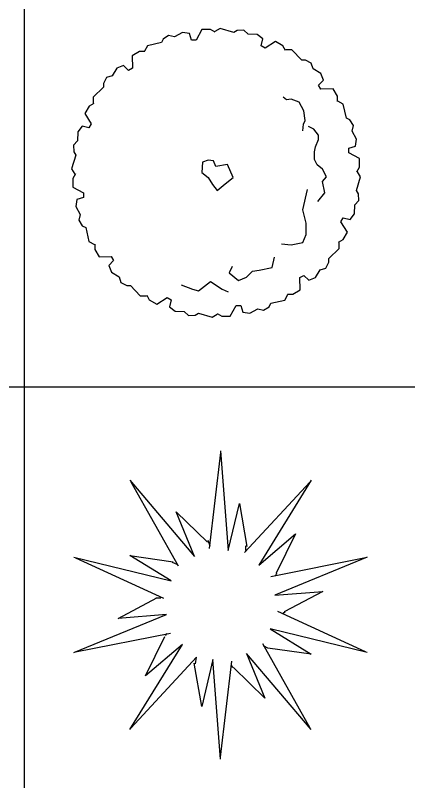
# Model space of a CAD drawing. Header units: inches. Extents: x 7658 to 73799, y 48 to 40262.
# Drawn here: x 32246 to 34313, y 12526 to 16554 of the extents above; entities that cross this region are included whole.
import ezdxf

# ---------------------------------------------------------------- set-up
doc = ezdxf.new("R2010")
doc.units = ezdxf.units.IN
doc.layers.add('www.cad-blocks.net', color=7, linetype='Continuous')

# ---------------------------------------------------------------- blocks, each defined once
blk = doc.blocks.new('A$C516926BB')
for p, q in [((20.9051, 38.5194), (20.9051, 0)), ((0, 13.9072), (62.4121, 13.9072))]:
    blk.add_line(p, q)
blk = doc.blocks.new('A$C10565471')
for p, q in [((0.5818, 1.497), (0.5408, 1.4744)), ((0.6198, 1.4916), (0.5818, 1.497)), ((0.6298, 1.4561), (0.6198, 1.4916)), ((0.6847, 1.5129), (0.6542, 1.4561)), ((0.7296, 1.5131), (0.6847, 1.5129)), ((0.7535, 1.4987), (0.7296, 1.5131)), ((0.7809, 1.5186), (0.7532, 1.5019)), ((0.8528, 1.4968), (0.7809, 1.5186)), ((0.8701, 1.5076), (0.8528, 1.4968)), ((0.9041, 1.5091), (0.8701, 1.5076)), ((0.9276, 1.4879), (0.9041, 1.5091)), ((0.4811, 1.4628), (0.4715, 1.4447)), ((0.5098, 1.481), (0.4811, 1.4628)), ((0.5408, 1.4744), (0.5098, 1.481)), ((0.6542, 1.4561), (0.6298, 1.4561)), ((0.9744, 1.4869), (0.9276, 1.4879)), ((1.0046, 1.4632), (0.9744, 1.4869)), ((0.9956, 1.4275), (1.0046, 1.4632)), ((0.3984, 1.4277), (0.3827, 1.3993)), ((0.4715, 1.4447), (0.3984, 1.4277)), ((1.0167, 1.4153), (0.9956, 1.4275)), ((1.0715, 1.4493), (1.0167, 1.4153)), ((1.1104, 1.427), (1.0715, 1.4493)), ((1.124, 1.4025), (1.1104, 1.427)), ((0.3566, 1.3972), (0.3179, 1.3747)), ((0.3179, 1.3747), (0.3199, 1.3102)), ((0.3846, 1.3968), (0.3566, 1.3972)), ((1.1577, 1.406), (1.1253, 1.4055)), ((1.209, 1.3512), (1.1577, 1.406)), ((1.2294, 1.3519), (1.209, 1.3512)), ((1.2596, 1.3362), (1.2294, 1.3519)), ((1.2693, 1.3061), (1.2596, 1.3362)), ((0.2368, 1.3094), (0.2125, 1.2693)), ((0.2724, 1.3237), (0.2368, 1.3094)), ((0.2988, 1.298), (0.2724, 1.3237)), ((0.3199, 1.3102), (0.2988, 1.298)), ((1.3094, 1.2818), (1.2693, 1.3061)), ((0.1823, 1.2596), (0.1667, 1.2294)), ((0.2125, 1.2693), (0.1823, 1.2596)), ((1.3237, 1.2462), (1.3094, 1.2818)), ((0.1674, 1.209), (0.1125, 1.1577)), ((0.1667, 1.2294), (0.1674, 1.209)), ((1.298, 1.2198), (1.3237, 1.2462)), ((1.3102, 1.1987), (1.298, 1.2198)), ((1.3747, 1.2007), (1.3102, 1.1987)), ((1.3972, 1.1619), (1.3747, 1.2007)), ((0.1125, 1.1577), (0.1131, 1.1253)), ((1.1294, 1.1428), (1.111, 1.157)), ((1.1537, 1.1457), (1.1294, 1.1428)), ((1.1963, 1.1314), (1.1537, 1.1457)), ((1.2207, 1.086), (1.1963, 1.1314)), ((1.3968, 1.134), (1.3972, 1.1619)), ((1.4277, 1.1202), (1.3993, 1.1359)), ((0.0916, 1.1104), (0.0693, 1.0715)), ((0.1161, 1.124), (0.0916, 1.1104)), ((1.4447, 1.0471), (1.4277, 1.1202)), ((0.0693, 1.0715), (0.1033, 1.0167)), ((1.2268, 1.0348), (1.2207, 1.086)), ((0.1033, 1.0167), (0.0911, 0.9956)), ((1.2147, 0.9808), (1.2177, 1.0149)), ((1.2177, 1.0149), (1.2268, 1.0348)), ((1.4628, 1.0374), (1.4447, 1.0471)), ((1.481, 1.0088), (1.4628, 1.0374)), ((1.4744, 0.9778), (1.481, 1.0088)), ((0.0317, 0.9744), (0.0307, 0.9276)), ((0.0554, 1.0046), (0.0317, 0.9744)), ((0.0911, 0.9956), (0.0554, 1.0046)), ((1.2725, 0.9893), (1.2451, 1.0035)), ((1.2969, 0.958), (1.2725, 0.9893)), ((1.497, 0.9367), (1.4744, 0.9778)), ((0.0307, 0.9276), (0.0095, 0.9041)), ((1.2816, 0.8955), (1.2969, 0.9353)), ((1.2969, 0.9353), (1.2969, 0.958)), ((1.4916, 0.8988), (1.497, 0.9367)), ((0.0095, 0.9041), (0.011, 0.8701)), ((1.2755, 0.8699), (1.2816, 0.8955)), ((1.4561, 0.8887), (1.4916, 0.8988)), ((1.4561, 0.8643), (1.4561, 0.8887)), ((0.0218, 0.8528), (0, 0.7809)), ((0.011, 0.8701), (0.0218, 0.8528)), ((1.2755, 0.8301), (1.2755, 0.8699)), ((1.5129, 0.8339), (1.4561, 0.8643)), ((0.6877, 0.8146), (0.6847, 0.7605)), ((0.7181, 0.8259), (0.6877, 0.8146)), ((0.7456, 0.8231), (0.7181, 0.8259)), ((0.7577, 0.7918), (0.7456, 0.8231)), ((1.2908, 0.8017), (1.2755, 0.8301)), ((1.5131, 0.789), (1.5129, 0.8339)), ((0, 0.7809), (0.0167, 0.7532)), ((0.8187, 0.8032), (0.7577, 0.7918)), ((0.8491, 0.735), (0.8187, 0.8032)), ((1.3182, 0.7789), (1.2908, 0.8017)), ((1.3395, 0.7391), (1.3182, 0.7789)), ((1.4987, 0.765), (1.5131, 0.789)), ((1.5186, 0.7377), (1.5019, 0.7654)), ((0.0199, 0.7535), (0.0055, 0.7296)), ((0.0055, 0.7296), (0.0056, 0.6847)), ((0.6847, 0.7605), (0.7181, 0.735)), ((0.7181, 0.735), (0.7395, 0.698)), ((0.8064, 0.7008), (0.8491, 0.735)), ((1.3182, 0.7135), (1.3395, 0.7391)), ((1.4968, 0.6658), (1.5186, 0.7377)), ((0.7395, 0.698), (0.765, 0.6667)), ((0.765, 0.6667), (0.8064, 0.7008)), ((1.3304, 0.6538), (1.3182, 0.7135)), ((0.0056, 0.6847), (0.0625, 0.6542)), ((0.0625, 0.6542), (0.0625, 0.6298)), ((1.2147, 0.5657), (1.239, 0.6709)), ((1.2939, 0.6083), (1.3304, 0.6538)), ((1.5076, 0.6484), (1.4968, 0.6658)), ((1.5091, 0.6145), (1.5076, 0.6484)), ((0.027, 0.6198), (0.0216, 0.5818)), ((0.0625, 0.6298), (0.027, 0.6198)), ((1.4879, 0.591), (1.5091, 0.6145)), ((0.0216, 0.5818), (0.0442, 0.5408)), ((1.2329, 0.4946), (1.2147, 0.5657)), ((1.4869, 0.5441), (1.4879, 0.591)), ((0.0442, 0.5408), (0.0376, 0.5098)), ((1.4632, 0.5139), (1.4869, 0.5441)), ((0.0376, 0.5098), (0.0558, 0.4811)), ((1.2329, 0.4349), (1.2329, 0.4946)), ((1.4153, 0.5018), (1.4275, 0.523)), ((1.4493, 0.447), (1.4153, 0.5018)), ((1.4275, 0.523), (1.4632, 0.5139)), ((0.0558, 0.4811), (0.0739, 0.4715)), ((0.0739, 0.4715), (0.0909, 0.3984)), ((1.427, 0.4081), (1.4493, 0.447)), ((1.2147, 0.3923), (1.2329, 0.4349)), ((1.4025, 0.3946), (1.427, 0.4081)), ((0.0909, 0.3984), (0.1192, 0.3827)), ((0.1218, 0.3846), (0.1214, 0.3566)), ((1.102, 0.3866), (1.1537, 0.3809)), ((1.1537, 0.3809), (1.2147, 0.3923)), ((1.406, 0.3609), (1.4055, 0.3933)), ((0.1214, 0.3566), (0.1439, 0.3179)), ((1.3512, 0.3096), (1.406, 0.3609)), ((0.1439, 0.3179), (0.2083, 0.3199)), ((0.2205, 0.2988), (0.1948, 0.2724)), ((0.2083, 0.3199), (0.2205, 0.2988)), ((1.0538, 0.2614), (1.0654, 0.3155)), ((1.3362, 0.259), (1.3519, 0.2891)), ((1.3519, 0.2891), (1.3512, 0.3096)), ((0.1948, 0.2724), (0.2092, 0.2368)), ((0.843, 0.2672), (0.8278, 0.2331)), ((0.9496, 0.2416), (0.9862, 0.2473)), ((0.9862, 0.2473), (1.0538, 0.2614)), ((1.2818, 0.2092), (1.3061, 0.2492)), ((1.3061, 0.2492), (1.3362, 0.259)), ((0.2092, 0.2368), (0.2492, 0.2125)), ((0.2492, 0.2125), (0.259, 0.1823)), ((0.8278, 0.2331), (0.8765, 0.1933)), ((0.8765, 0.1933), (0.9191, 0.2103)), ((0.9191, 0.2103), (0.9496, 0.2416)), ((1.1987, 0.2083), (1.2198, 0.2205)), ((1.2007, 0.1439), (1.1987, 0.2083)), ((1.2198, 0.2205), (1.2462, 0.1948)), ((1.2462, 0.1948), (1.2818, 0.2092)), ((0.259, 0.1823), (0.2891, 0.1667)), ((0.2891, 0.1667), (0.3096, 0.1674)), ((0.3096, 0.1674), (0.3609, 0.1125)), ((0.575, 0.1705), (0.6359, 0.1477)), ((0.6663, 0.1393), (0.7303, 0.1875)), ((0.7303, 0.1875), (0.7912, 0.1477)), ((0.6359, 0.1477), (0.6663, 0.1393)), ((0.7912, 0.1477), (0.8217, 0.1336)), ((1.134, 0.1218), (1.1619, 0.1214)), ((1.1619, 0.1214), (1.2007, 0.1439)), ((0.3609, 0.1125), (0.3933, 0.1131)), ((0.3946, 0.1161), (0.4081, 0.0916)), ((0.4081, 0.0916), (0.447, 0.0693)), ((0.447, 0.0693), (0.5018, 0.1033)), ((0.5018, 0.1033), (0.523, 0.0911)), ((0.523, 0.0911), (0.5139, 0.0554)), ((1.0471, 0.0739), (1.1202, 0.0909)), ((1.1202, 0.0909), (1.1359, 0.1192)), ((0.5139, 0.0554), (0.5441, 0.0317)), ((0.8339, 0.0056), (0.8643, 0.0625)), ((0.8643, 0.0625), (0.8887, 0.0625)), ((0.8887, 0.0625), (0.8988, 0.027)), ((0.9367, 0.0216), (0.9778, 0.0442)), ((0.9778, 0.0442), (1.0088, 0.0376)), ((1.0088, 0.0376), (1.0374, 0.0558)), ((1.0374, 0.0558), (1.0471, 0.0739)), ((0.5441, 0.0317), (0.591, 0.0307)), ((0.591, 0.0307), (0.6145, 0.0095)), ((0.6145, 0.0095), (0.6484, 0.011)), ((0.6484, 0.011), (0.6658, 0.0218)), ((0.6658, 0.0218), (0.7377, 0)), ((0.7377, 0), (0.7654, 0.0167)), ((0.765, 0.0199), (0.789, 0.0055)), ((0.789, 0.0055), (0.8339, 0.0056)), ((0.8988, 0.027), (0.9367, 0.0216))]:
    blk.add_line(p, q)
blk = doc.blocks.new('A$C2DBA1B8D')
for p, q in [((0.7708, 1.621), (0.8104, 1.0971)), ((0.7708, 1.6111), (0.7114, 1.107)), ((0.2944, 1.4662), (0.6344, 1.0657)), ((0.3002, 1.4582), (0.5485, 1.0154)), ((1.2414, 1.4582), (0.897, 1.0853)), ((1.2472, 1.4662), (0.9714, 1.0191)), ((0.8104, 1.0971), (0.8699, 1.3442)), ((0.8699, 1.3442), (0.9095, 1.1169)), ((0.6344, 1.0657), (0.5372, 1.3005)), ((0.5372, 1.3005), (0.7029, 1.1399)), ((0.9714, 1.0191), (1.1647, 1.1841)), ((1.1647, 1.1841), (1.0631, 0.9769)), ((0.704, 1.1505), (0.7139, 1.1208)), ((0.9021, 1.1208), (0.9021, 1.0961)), ((0, 1.0609), (0.5105, 0.9367)), ((0.0094, 1.0579), (0.4704, 0.8456)), ((0.5105, 0.9367), (0.2938, 1.0696)), ((0.2938, 1.0696), (0.5223, 1.0371)), ((1.5322, 1.0579), (1.0345, 0.9586)), ((1.5416, 1.0609), (1.0557, 0.8614)), ((0.5158, 1.0353), (0.5405, 1.0255)), ((1.0655, 0.9775), (1.0605, 0.9627)), ((0.2326, 0.7398), (0.4366, 0.8477)), ((0.4316, 0.8476), (0.4563, 0.8476)), ((1.0557, 0.8614), (1.309, 0.8812)), ((1.309, 0.8812), (1.1051, 0.7733)), ((1.5322, 0.5631), (1.0712, 0.7754)), ((1.1101, 0.7749), (1.1002, 0.765)), ((0, 0.56), (0.486, 0.7596)), ((0.486, 0.7596), (0.2326, 0.7398)), ((0.0094, 0.5631), (0.5072, 0.6623)), ((0.4811, 0.6499), (0.491, 0.6598)), ((1.5416, 0.56), (1.0312, 0.6842)), ((1.0312, 0.6842), (1.2478, 0.5514)), ((0.377, 0.4369), (0.4785, 0.6441)), ((1.2414, 0.1628), (0.9932, 0.6055)), ((0.2944, 0.1548), (0.5703, 0.6019)), ((0.5703, 0.6019), (0.377, 0.4369)), ((1.0194, 0.5839), (0.9962, 0.5955)), ((1.2478, 0.5514), (1.0194, 0.5839)), ((0.3002, 0.1628), (0.6446, 0.5357)), ((0.6396, 0.5016), (0.6445, 0.5362)), ((0.7312, 0.5239), (0.6718, 0.2768)), ((0.7708, 0), (0.7312, 0.5239)), ((0.9072, 0.5553), (1.0044, 0.3205)), ((1.2472, 0.1548), (0.9072, 0.5553)), ((0.6718, 0.2768), (0.6322, 0.5041)), ((0.7708, 0.0099), (0.8302, 0.514)), ((0.8377, 0.4818), (0.8276, 0.4919)), ((1.0044, 0.3205), (0.8387, 0.4811))]:
    blk.add_line(p, q)

msp = doc.modelspace()

# ---------------------------------------------------------------- block references
at = {"xscale": 1000, "yscale": 1000, "zscale": 1000}
for name, p in [('A$C10565471', (32542, 14966.8)), ('A$C2DBA1B8D', (32553.6, 12644.5))]:
    msp.add_blockref(name, p, dxfattribs=at)
at = {"layer": 'www.cad-blocks.net', "color": 155, "true_color": 0x546d8e, "xscale": 1000, "yscale": 1000, "zscale": 1000}
msp.add_blockref('A$C516926BB', (11386.7, 694.4), dxfattribs=at)

doc.saveas('drawing.dxf')
